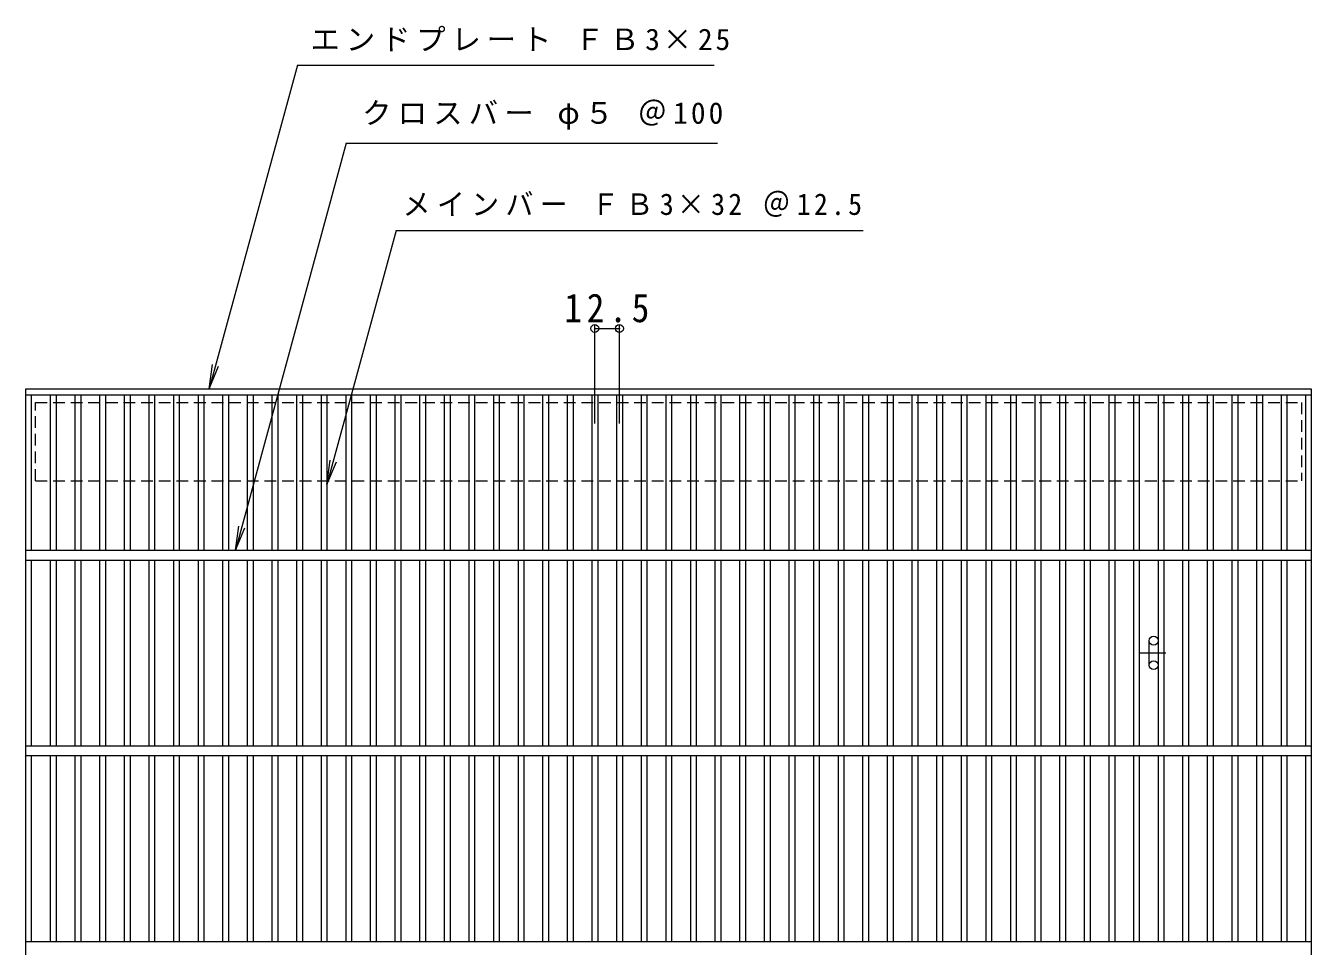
# Model space of a CAD drawing. Units: millimetres, scale not verified. Extents: x -668 to 915, y -682 to 663.
# Drawn here: x -666 to -9, y 192 to 663 of the extents above; entities that cross this region are included whole.
import ezdxf

# ---------------------------------------------------------------- set-up
doc = ezdxf.new("R2010")
doc.units = ezdxf.units.MM
doc.header["$LTSCALE"] = 5
doc.header["$PDMODE"] = 32
doc.header["$PDSIZE"] = 4
doc.linetypes.add('DASHED1', pattern=[1.8, 1.2, -0.6])
for name, color, linetype, lineweight in [('A-2_蓋', 3, 'Continuous', 9), ('A-3_受枠', 4, 'Continuous', 9), ('A-4_寸法', 7, 'Continuous', 9), ('A-5_仕様文', 7, 'Continuous', 9)]:
    doc.layers.add(name, color=color, linetype=linetype, lineweight=lineweight)
doc.styles.add('ＭＳ ゴシック', font='')
doc.styles.get('ＭＳ ゴシック').set_extended_font_data('MS Gothic')

msp = doc.modelspace()

# ---------------------------------------------------------------- linework, layer by layer
at = {"layer": 'A-2_蓋'}
for p, q in [((-665.946, 476.918), (-8.946, 476.918)), ((-665.946, -193.082), (-665.946, 476.918)), ((-665.946, 473.918), (-8.946, 473.918)), ((-662.946, 394.418), (-662.946, 473.918)), ((-653.366, 473.918), (-653.366, 394.418)), ((-650.366, 473.918), (-650.366, 394.418)), ((-640.786, 473.918), (-640.786, 394.418)), ((-637.786, 473.918), (-637.786, 394.418)), ((-628.206, 473.918), (-628.206, 394.418)), ((-625.206, 473.918), (-625.206, 394.418)), ((-615.626, 473.918), (-615.626, 394.418)), ((-612.626, 473.918), (-612.626, 394.418)), ((-603.046, 473.918), (-603.046, 394.418)), ((-600.046, 473.918), (-600.046, 394.418)), ((-590.466, 473.918), (-590.466, 394.418)), ((-587.466, 473.918), (-587.466, 394.418)), ((-577.886, 473.918), (-577.886, 394.418)), ((-574.886, 473.918), (-574.886, 394.418)), ((-565.306, 473.918), (-565.306, 394.418)), ((-562.306, 473.918), (-562.306, 394.418)), ((-552.726, 473.918), (-552.726, 394.418)), ((-549.726, 473.918), (-549.726, 394.418)), ((-540.146, 473.918), (-540.146, 394.418)), ((-537.146, 473.918), (-537.146, 394.418)), ((-527.566, 473.918), (-527.566, 394.418)), ((-524.566, 473.918), (-524.566, 394.418)), ((-514.986, 473.918), (-514.986, 394.418)), ((-511.985, 473.918), (-511.985, 394.418)), ((-502.406, 473.918), (-502.406, 394.418)), ((-499.406, 473.918), (-499.406, 394.418)), ((-489.826, 473.918), (-489.826, 394.418)), ((-486.825, 473.918), (-486.825, 394.418)), ((-477.246, 473.918), (-477.246, 394.418)), ((-474.246, 473.918), (-474.246, 394.418)), ((-464.666, 473.918), (-464.666, 394.418)), ((-461.666, 473.918), (-461.666, 394.418)), ((-452.086, 473.918), (-452.086, 394.418)), ((-449.086, 473.918), (-449.086, 394.418)), ((-439.506, 473.918), (-439.506, 394.418)), ((-436.506, 473.918), (-436.506, 394.418)), ((-426.926, 473.918), (-426.926, 394.418)), ((-423.926, 473.918), (-423.926, 394.418)), ((-414.345, 473.918), (-414.345, 394.418)), ((-411.346, 473.918), (-411.346, 394.418)), ((-401.766, 473.918), (-401.766, 394.418)), ((-398.766, 473.918), (-398.766, 394.418)), ((-389.186, 473.918), (-389.186, 394.418)), ((-386.186, 473.918), (-386.186, 394.418)), ((-376.606, 473.918), (-376.606, 394.418)), ((-373.605, 473.918), (-373.605, 394.418)), ((-364.026, 473.918), (-364.026, 394.418)), ((-361.026, 473.918), (-361.026, 394.418)), ((-351.446, 473.918), (-351.446, 394.418)), ((-348.446, 473.918), (-348.446, 394.418)), ((-338.866, 473.918), (-338.866, 394.418)), ((-335.866, 473.918), (-335.866, 394.418)), ((-326.286, 473.918), (-326.286, 394.418)), ((-323.286, 473.918), (-323.286, 394.418)), ((-313.706, 473.918), (-313.706, 394.418)), ((-310.706, 473.918), (-310.706, 394.418)), ((-301.126, 473.918), (-301.126, 394.418)), ((-298.126, 473.918), (-298.126, 394.418)), ((-288.546, 473.918), (-288.546, 394.418)), ((-285.546, 473.918), (-285.546, 394.418)), ((-275.966, 473.918), (-275.966, 394.418)), ((-272.966, 473.918), (-272.966, 394.418)), ((-263.386, 473.918), (-263.386, 394.418)), ((-260.386, 473.918), (-260.386, 394.418)), ((-250.806, 473.918), (-250.806, 394.418)), ((-247.806, 473.918), (-247.806, 394.418)), ((-238.226, 473.918), (-238.226, 394.418)), ((-235.226, 473.918), (-235.226, 394.418)), ((-225.646, 473.918), (-225.646, 394.418)), ((-222.646, 473.918), (-222.646, 394.418)), ((-213.066, 473.918), (-213.066, 394.418)), ((-210.066, 473.918), (-210.066, 394.418)), ((-200.486, 473.918), (-200.486, 394.418)), ((-197.486, 473.918), (-197.486, 394.418)), ((-187.906, 473.918), (-187.906, 394.418)), ((-184.906, 473.918), (-184.906, 394.418)), ((-175.326, 473.918), (-175.326, 394.418)), ((-172.326, 473.918), (-172.326, 394.418)), ((-162.746, 473.918), (-162.746, 394.418)), ((-159.746, 473.918), (-159.746, 394.418)), ((-150.166, 473.918), (-150.166, 394.418)), ((-147.166, 473.918), (-147.166, 394.418)), ((-137.586, 473.918), (-137.586, 394.418)), ((-134.586, 473.918), (-134.586, 394.418)), ((-125.006, 473.918), (-125.006, 394.418)), ((-122.006, 473.918), (-122.006, 394.418)), ((-112.427, 473.918), (-112.427, 394.418)), ((-109.426, 473.918), (-109.426, 394.418)), ((-99.847, 473.918), (-99.847, 394.418)), ((-96.846, 473.918), (-96.846, 394.418)), ((-87.267, 473.918), (-87.267, 394.418)), ((-84.266, 473.918), (-84.266, 394.418)), ((-74.687, 473.918), (-74.687, 394.418)), ((-71.687, 473.918), (-71.687, 394.418)), ((-62.107, 473.918), (-62.107, 394.418)), ((-59.107, 473.918), (-59.107, 394.418)), ((-49.527, 473.918), (-49.527, 394.418)), ((-46.527, 473.918), (-46.527, 394.418)), ((-36.947, 473.918), (-36.947, 394.418)), ((-33.947, 473.918), (-33.947, 394.418)), ((-24.367, 473.918), (-24.367, 394.418)), ((-21.367, 473.918), (-21.367, 394.418)), ((-11.945, 473.918), (-11.945, 394.418)), ((-8.946, 476.918), (-8.946, -193.082)), ((-665.946, 394.418), (-8.946, 394.418)), ((-665.946, 389.418), (-8.946, 389.418)), ((-662.946, 294.418), (-662.946, 389.418)), ((-653.366, 389.418), (-653.366, 294.418)), ((-650.366, 389.418), (-650.366, 294.418)), ((-640.786, 389.418), (-640.786, 294.418)), ((-637.786, 389.418), (-637.786, 294.418)), ((-628.206, 389.418), (-628.206, 294.418)), ((-625.206, 389.418), (-625.206, 294.418)), ((-615.626, 389.418), (-615.626, 294.418)), ((-612.626, 389.418), (-612.626, 294.418)), ((-603.046, 389.418), (-603.046, 294.418)), ((-600.046, 389.418), (-600.046, 294.418)), ((-590.466, 389.418), (-590.466, 294.418)), ((-587.466, 389.418), (-587.466, 294.418)), ((-577.886, 389.418), (-577.886, 294.418)), ((-574.886, 389.418), (-574.886, 294.418)), ((-565.306, 389.418), (-565.306, 294.418)), ((-562.306, 389.418), (-562.306, 294.418)), ((-552.726, 389.418), (-552.726, 294.418)), ((-549.726, 389.418), (-549.726, 294.418)), ((-540.146, 389.418), (-540.146, 294.418)), ((-537.146, 389.418), (-537.146, 294.418)), ((-527.566, 389.418), (-527.566, 294.418)), ((-524.566, 389.418), (-524.566, 294.418)), ((-514.986, 389.418), (-514.986, 294.418)), ((-511.985, 389.418), (-511.985, 294.418)), ((-502.406, 389.418), (-502.406, 294.418)), ((-499.406, 389.418), (-499.406, 294.418)), ((-489.826, 389.418), (-489.826, 294.418)), ((-486.825, 389.418), (-486.825, 294.418)), ((-477.246, 389.418), (-477.246, 294.418)), ((-474.246, 389.418), (-474.246, 294.418)), ((-464.666, 389.418), (-464.666, 294.418)), ((-461.666, 389.418), (-461.666, 294.418)), ((-452.086, 389.418), (-452.086, 294.418)), ((-449.086, 389.418), (-449.086, 294.418)), ((-439.506, 389.418), (-439.506, 294.418)), ((-436.506, 389.418), (-436.506, 294.418)), ((-426.926, 389.418), (-426.926, 294.418)), ((-423.926, 389.418), (-423.926, 294.418)), ((-414.345, 389.418), (-414.345, 294.418)), ((-411.346, 389.418), (-411.346, 294.418)), ((-401.766, 389.418), (-401.766, 294.418)), ((-398.766, 389.418), (-398.766, 294.418)), ((-389.186, 389.418), (-389.186, 294.418)), ((-386.186, 389.418), (-386.186, 294.418)), ((-376.606, 389.418), (-376.606, 294.418)), ((-373.605, 389.418), (-373.605, 294.418)), ((-364.026, 389.418), (-364.026, 294.418)), ((-361.026, 389.418), (-361.026, 294.418)), ((-351.446, 389.418), (-351.446, 294.418)), ((-348.446, 389.418), (-348.446, 294.418)), ((-338.866, 389.418), (-338.866, 294.418)), ((-335.866, 389.418), (-335.866, 294.418)), ((-326.286, 389.418), (-326.286, 294.418)), ((-323.286, 389.418), (-323.286, 294.418)), ((-313.706, 389.418), (-313.706, 294.418)), ((-310.706, 389.418), (-310.706, 294.418)), ((-301.126, 389.418), (-301.126, 294.418)), ((-298.126, 389.418), (-298.126, 294.418)), ((-288.546, 389.418), (-288.546, 294.418)), ((-285.546, 389.418), (-285.546, 294.418)), ((-275.966, 389.418), (-275.966, 294.418)), ((-272.966, 389.418), (-272.966, 294.418)), ((-263.386, 389.418), (-263.386, 294.418)), ((-260.386, 389.418), (-260.386, 294.418)), ((-250.806, 389.418), (-250.806, 294.418)), ((-247.806, 389.418), (-247.806, 294.418)), ((-238.226, 389.418), (-238.226, 294.418)), ((-235.226, 389.418), (-235.226, 294.418)), ((-225.646, 389.418), (-225.646, 294.418)), ((-222.646, 389.418), (-222.646, 294.418)), ((-213.066, 389.418), (-213.066, 294.418)), ((-210.066, 389.418), (-210.066, 294.418)), ((-200.486, 389.418), (-200.486, 294.418)), ((-197.486, 389.418), (-197.486, 294.418)), ((-187.906, 389.418), (-187.906, 294.418)), ((-184.906, 389.418), (-184.906, 294.418)), ((-175.326, 389.418), (-175.326, 294.418)), ((-172.326, 389.418), (-172.326, 294.418)), ((-162.746, 389.418), (-162.746, 294.418)), ((-159.746, 389.418), (-159.746, 294.418)), ((-150.166, 389.418), (-150.166, 294.418)), ((-147.166, 389.418), (-147.166, 294.418)), ((-137.586, 389.418), (-137.586, 294.418)), ((-134.586, 389.418), (-134.586, 294.418)), ((-125.006, 389.418), (-125.006, 294.418)), ((-122.006, 389.418), (-122.006, 294.418)), ((-112.427, 389.418), (-112.427, 294.418)), ((-109.426, 389.418), (-109.426, 294.418)), ((-99.847, 389.418), (-99.847, 294.418)), ((-96.846, 389.418), (-96.846, 294.418)), ((-87.267, 389.418), (-87.267, 294.418)), ((-84.266, 389.418), (-84.266, 294.418)), ((-74.687, 389.418), (-74.687, 294.418)), ((-71.687, 389.418), (-71.687, 294.418)), ((-62.107, 389.418), (-62.107, 294.418)), ((-59.107, 389.418), (-59.107, 294.418)), ((-49.527, 389.418), (-49.527, 294.418)), ((-46.527, 389.418), (-46.527, 294.418)), ((-36.947, 389.418), (-36.947, 294.418)), ((-33.947, 389.418), (-33.947, 294.418)), ((-24.367, 389.418), (-24.367, 294.418)), ((-21.367, 389.418), (-21.367, 294.418)), ((-11.945, 389.418), (-11.945, 294.418)), ((-665.946, 294.418), (-8.946, 294.418)), ((-665.946, 289.417), (-8.946, 289.417)), ((-662.946, 194.418), (-662.946, 289.417)), ((-653.366, 289.417), (-653.366, 194.418)), ((-650.366, 289.417), (-650.366, 194.418)), ((-640.786, 289.417), (-640.786, 194.418)), ((-637.786, 289.417), (-637.786, 194.418)), ((-628.206, 289.417), (-628.206, 194.418)), ((-625.206, 289.417), (-625.206, 194.418)), ((-615.626, 289.417), (-615.626, 194.418)), ((-612.626, 289.417), (-612.626, 194.418)), ((-603.046, 289.417), (-603.046, 194.418)), ((-600.046, 289.417), (-600.046, 194.418)), ((-590.466, 289.417), (-590.466, 194.418)), ((-587.466, 289.417), (-587.466, 194.418)), ((-577.886, 289.417), (-577.886, 194.418)), ((-574.886, 289.417), (-574.886, 194.418)), ((-565.306, 289.417), (-565.306, 194.418)), ((-562.306, 289.417), (-562.306, 194.418)), ((-552.726, 289.417), (-552.726, 194.418)), ((-549.726, 289.417), (-549.726, 194.418)), ((-540.146, 289.417), (-540.146, 194.418)), ((-537.146, 289.417), (-537.146, 194.418)), ((-527.566, 289.417), (-527.566, 194.418)), ((-524.566, 289.417), (-524.566, 194.418)), ((-514.986, 289.417), (-514.986, 194.418)), ((-511.985, 289.417), (-511.985, 194.418)), ((-502.406, 289.417), (-502.406, 194.418)), ((-499.406, 289.417), (-499.406, 194.418)), ((-489.826, 289.417), (-489.826, 194.418)), ((-486.825, 289.417), (-486.825, 194.418)), ((-477.246, 289.417), (-477.246, 194.418)), ((-474.246, 289.417), (-474.246, 194.418)), ((-464.666, 289.417), (-464.666, 194.418)), ((-461.666, 289.417), (-461.666, 194.418)), ((-452.086, 289.417), (-452.086, 194.418)), ((-449.086, 289.417), (-449.086, 194.418)), ((-439.506, 289.417), (-439.506, 194.418)), ((-436.506, 289.417), (-436.506, 194.418)), ((-426.926, 289.417), (-426.926, 194.418)), ((-423.926, 289.417), (-423.926, 194.418)), ((-414.345, 289.417), (-414.345, 194.418)), ((-411.346, 289.417), (-411.346, 194.418)), ((-401.766, 289.417), (-401.766, 194.418)), ((-398.766, 289.417), (-398.766, 194.418)), ((-389.186, 289.417), (-389.186, 194.418)), ((-386.186, 289.417), (-386.186, 194.418)), ((-376.606, 289.417), (-376.606, 194.418)), ((-373.605, 289.417), (-373.605, 194.418)), ((-364.026, 289.417), (-364.026, 194.418)), ((-361.026, 289.417), (-361.026, 194.418)), ((-351.446, 289.417), (-351.446, 194.418)), ((-348.446, 289.417), (-348.446, 194.418)), ((-338.866, 289.417), (-338.866, 194.418)), ((-335.866, 289.417), (-335.866, 194.418)), ((-326.286, 289.417), (-326.286, 194.418)), ((-323.286, 289.417), (-323.286, 194.418)), ((-313.706, 289.417), (-313.706, 194.418)), ((-310.706, 289.417), (-310.706, 194.418)), ((-301.126, 289.417), (-301.126, 194.418)), ((-298.126, 289.417), (-298.126, 194.418)), ((-288.546, 289.417), (-288.546, 194.418)), ((-285.546, 289.417), (-285.546, 194.418)), ((-275.966, 289.417), (-275.966, 194.418)), ((-272.966, 289.417), (-272.966, 194.418)), ((-263.386, 289.417), (-263.386, 194.418)), ((-260.386, 289.417), (-260.386, 194.418)), ((-250.806, 289.417), (-250.806, 194.418)), ((-247.806, 289.417), (-247.806, 194.418)), ((-238.226, 289.417), (-238.226, 194.418)), ((-235.226, 289.417), (-235.226, 194.418)), ((-225.646, 289.417), (-225.646, 194.418)), ((-222.646, 289.417), (-222.646, 194.418)), ((-213.066, 289.417), (-213.066, 194.418)), ((-210.066, 289.417), (-210.066, 194.418)), ((-200.486, 289.417), (-200.486, 194.418)), ((-197.486, 289.417), (-197.486, 194.418)), ((-187.906, 289.417), (-187.906, 194.418)), ((-184.906, 289.417), (-184.906, 194.418)), ((-175.326, 289.417), (-175.326, 194.418)), ((-172.326, 289.417), (-172.326, 194.418)), ((-162.746, 289.417), (-162.746, 194.418)), ((-159.746, 289.417), (-159.746, 194.418)), ((-150.166, 289.417), (-150.166, 194.418)), ((-147.166, 289.417), (-147.166, 194.418)), ((-137.586, 289.417), (-137.586, 194.418)), ((-134.586, 289.417), (-134.586, 194.418)), ((-125.006, 289.417), (-125.006, 194.418)), ((-122.006, 289.417), (-122.006, 194.418)), ((-112.427, 289.417), (-112.427, 194.418)), ((-109.426, 289.417), (-109.426, 194.418)), ((-99.847, 289.417), (-99.847, 194.418)), ((-96.846, 289.417), (-96.846, 194.418)), ((-87.267, 289.417), (-87.267, 194.418)), ((-84.266, 289.417), (-84.266, 194.418)), ((-74.687, 289.417), (-74.687, 194.418)), ((-71.687, 289.417), (-71.687, 194.418)), ((-62.107, 289.417), (-62.107, 194.418)), ((-59.107, 289.417), (-59.107, 194.418)), ((-49.527, 289.417), (-49.527, 194.418)), ((-46.527, 289.417), (-46.527, 194.418)), ((-36.947, 289.417), (-36.947, 194.418)), ((-33.947, 289.417), (-33.947, 194.418)), ((-24.367, 289.417), (-24.367, 194.418)), ((-21.367, 289.417), (-21.367, 194.418)), ((-11.945, 289.417), (-11.945, 194.418)), ((-665.946, 194.418), (-8.946, 194.418))]:
    msp.add_line(p, q, dxfattribs=at)
at = {"layer": 'A-3_受枠', "linetype": 'DASHED1'}
msp.add_line((-660.946, 429.918), (-13.946, 429.918), dxfattribs=at)
at = {"layer": 'A-3_受枠'}
for p, q in [((-96.514, 341.918), (-83.246, 341.918)), ((-91.786, 335.658), (-91.786, 348.178))]:
    msp.add_line(p, q, dxfattribs=at)
at = {"layer": 'A-3_受枠', "linetype": 'DASHED1'}
msp.add_lwpolyline([(-660.946, 429.918), (-660.946, 469.918), (-13.946, 469.918), (-13.946, 429.918)], dxfattribs=at)
at = {"layer": 'A-3_受枠'}
for centre in [(-89.526, 348.178), (-89.526, 335.658)]:
    msp.add_circle(centre, 2.26, dxfattribs=at)
at = {"layer": 'A-4_寸法'}
for p, q in [((-527.056, 642.482), (-314.13, 642.482)), ((-502.134, 602.482), (-312.414, 602.482)), ((-476.62, 557.808), (-237.955, 557.808)), ((-375.106, 459.177), (-375.106, 509.277)), ((-375.106, 507.777), (-362.525, 507.777)), ((-362.525, 459.177), (-362.525, 509.277)), ((-572.194, 476.918), (-570.508, 489.303)), ((-572.194, 476.918), (-567.36, 488.445)), ((-511.985, 428.088), (-510.3, 440.474)), ((-511.985, 428.088), (-507.152, 439.616)), ((-558.723, 394.418), (-557.037, 406.803)), ((-558.723, 394.418), (-553.889, 405.945))]:
    msp.add_line(p, q, dxfattribs=at)
for p in [(-375.106, 507.777), (-362.525, 507.777)]:
    msp.add_point(p, dxfattribs=at)
at = {"layer": 'A-5_仕様文'}
for p, q in [((-527.056, 642.482), (-572.194, 476.918)), ((-502.134, 602.482), (-558.723, 394.418)), ((-476.62, 557.808), (-511.985, 428.088))]:
    msp.add_line(p, q, dxfattribs=at)

# ---------------------------------------------------------------- texts
at = {"layer": 'A-4_寸法', "char_height": 11, "attachment_point": 7, "style": 'ＭＳ ゴシック'}
for s, insert in [('\\T1.2;エンドプレート\\~ＦＢ3×25', (-520.35, 649.482)), ('\\T1.21;クロスバー\\~φ５\\~＠100', (-494.004, 609.482)), ('\\T1.23;\\W0.95;メインバー\\~ＦＢ3×32\\~＠12.5', (-473.351, 564.808))]:
    msp.add_mtext(s, dxfattribs=dict(at, insert=insert))
at = {"layer": 'A-4_寸法', "color": 2, "insert": (-390.691, 510.777), "char_height": 14.66, "attachment_point": 7, "style": 'ＭＳ ゴシック'}
msp.add_mtext('\\T1.28;\\W0.9;12.5', dxfattribs=at)

doc.saveas('drawing.dxf')
